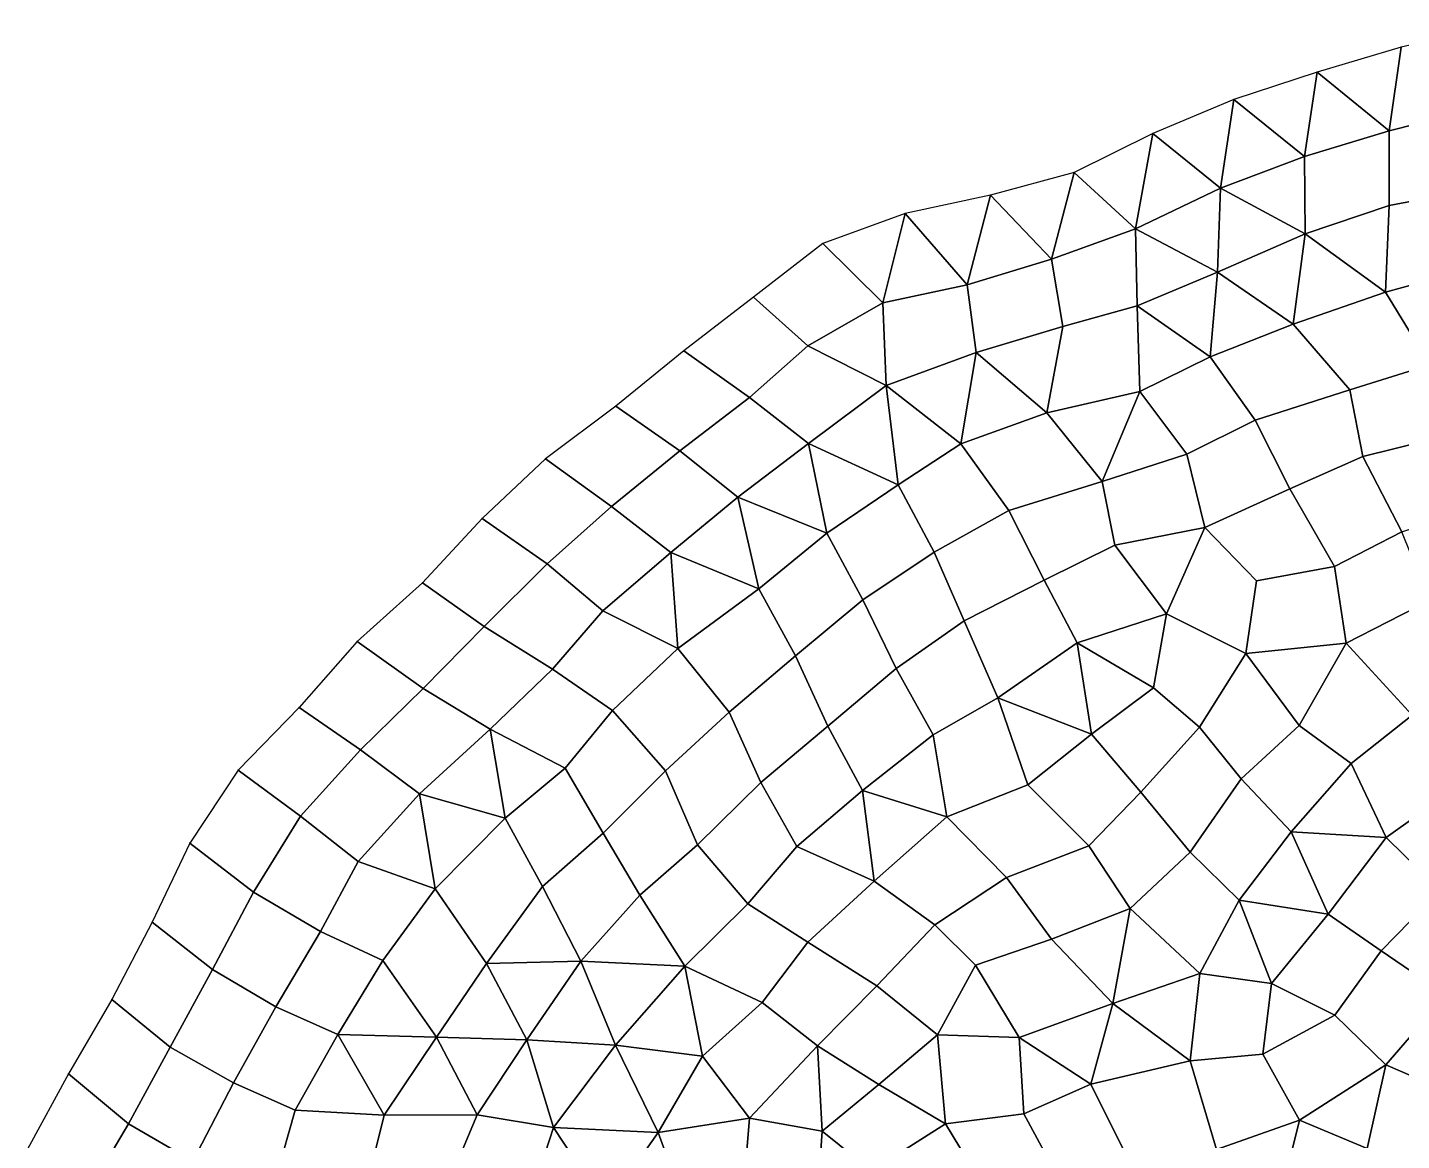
# Model space of a CAD drawing. Extents: x 727294 to 731543, y 8575035 to 8579824.
# Drawn here: x 727977.4 to 728290.5, y 8575982.4 to 8576236 of the extents above; entities that cross this region are included whole.
import ezdxf

# ---------------------------------------------------------------- set-up
doc = ezdxf.new("R2010")
doc.units = 0
for name, color, linetype in [('MESH_BOUND', 25, 'CONTINUOUS'), ('MESH_ELEMS', 250, 'CONTINUOUS'), ('MESH_NODES', 18, 'CONTINUOUS')]:
    doc.layers.add(name, color=color, linetype=linetype)

msp = doc.modelspace()

# ---------------------------------------------------------------- linework, layer by layer
at = {"layer": 'MESH_BOUND', "color": 25}
for points in [[(728309.89, 8576236.05, 38.17), (728290.4, 8576231.57, 38.17)], [(728290.4, 8576231.57, 38.17), (728271.24, 8576225.9, 38.17)], [(728271.24, 8576225.9, 38.17), (728252.25, 8576219.6, 38.17)], [(728252.25, 8576219.6, 38.17), (728233.84, 8576211.87, 38.17)], [(728233.84, 8576211.87, 38.17), (728215.93, 8576202.98, 38.17)], [(728215.93, 8576202.98, 38.17), (728196.87, 8576197.8, 38.17)], [(728196.87, 8576197.8, 38.17), (728177.39, 8576193.69, 38.17)], [(728177.39, 8576193.69, 38.17), (728158.66, 8576186.78, 38.17)], [(728158.66, 8576186.78, 38.17), (728142.81, 8576174.57, 38.17)], [(728142.81, 8576174.57, 38.17), (728126.97, 8576162.37, 38.17)], [(728126.97, 8576162.37, 38.17), (728111.44, 8576149.77, 38.17)], [(728111.44, 8576149.77, 38.17), (728095.46, 8576137.76, 38.17)], [(728095.46, 8576137.76, 38.17), (728081.02, 8576124.11, 38.17)], [(728081.02, 8576124.11, 38.17), (728067.41, 8576109.46, 38.17)], [(728067.41, 8576109.46, 38.17), (728052.53, 8576096.12, 38.17)], [(728052.53, 8576096.12, 38.17), (728039.36, 8576081.09, 38.17)], [(728039.36, 8576081.09, 38.17), (728025.39, 8576066.79, 38.17)], [(728025.39, 8576066.79, 38.17), (728014.38, 8576050.14, 38.17)], [(728014.38, 8576050.14, 38.17), (728005.81, 8576032.15, 38.17)], [(728005.81, 8576032.15, 38.17), (727996.65, 8576014.55, 38.17)], [(727996.65, 8576014.55, 38.17), (727986.73, 8575997.61, 38.17)], [(727986.73, 8575997.61, 38.17), (727977.42, 8575980.4, 38.17)]]:
    msp.add_polyline3d(points, dxfattribs=at)
at = {"layer": 'MESH_ELEMS', "color": 179}
for points in [[(728307.21, 8576217.45, 38.17), (728309.89, 8576236.05, 38.17), (728290.4, 8576231.57, 38.17), (728287.71, 8576212.52, 38.17)], [(728271.24, 8576225.9, 38.17), (728287.71, 8576212.52, 38.17), (728290.4, 8576231.57, 38.17), (728271.24, 8576225.9, 38.17)], [(728268.42, 8576206.63, 38.17), (728271.24, 8576225.9, 38.17), (728252.25, 8576219.6, 38.17), (728268.42, 8576206.63, 38.17)], [(728271.24, 8576225.9, 38.17), (728268.42, 8576206.63, 38.17), (728287.71, 8576212.52, 38.17), (728271.24, 8576225.9, 38.17)], [(728249.24, 8576199.4, 38.17), (728252.25, 8576219.6, 38.17), (728233.84, 8576211.87, 38.17), (728249.24, 8576199.4, 38.17)], [(728268.42, 8576206.63, 38.17), (728252.25, 8576219.6, 38.17), (728249.24, 8576199.4, 38.17), (728268.42, 8576206.63, 38.17)], [(728304.91, 8576198.74, 38.17), (728307.21, 8576217.45, 38.17), (728287.71, 8576212.52, 38.17), (728287.66, 8576195.49, 38.17)], [(728229.88, 8576190.17, 38.17), (728233.84, 8576211.87, 38.17), (728215.93, 8576202.98, 38.17), (728229.88, 8576190.17, 38.17)], [(728233.84, 8576211.87, 38.17), (728229.88, 8576190.17, 38.17), (728249.24, 8576199.4, 38.17), (728233.84, 8576211.87, 38.17)], [(728287.66, 8576195.49, 38.17), (728287.71, 8576212.52, 38.17), (728268.42, 8576206.63, 38.17), (728268.55, 8576189.02, 38.17)], [(728268.42, 8576206.63, 38.17), (728249.24, 8576199.4, 38.17), (728268.55, 8576189.02, 38.17), (728268.42, 8576206.63, 38.17)], [(728215.93, 8576202.98, 38.17), (728196.87, 8576197.8, 38.17), (728210.72, 8576183.27, 38.17), (728215.93, 8576202.98, 38.17)], [(728229.88, 8576190.17, 38.17), (728215.93, 8576202.98, 38.17), (728210.72, 8576183.27, 38.17), (728229.88, 8576190.17, 38.17)], [(728248.57, 8576180.26, 38.17), (728249.24, 8576199.4, 38.17), (728229.88, 8576190.17, 38.17), (728248.57, 8576180.26, 38.17)], [(728268.55, 8576189.02, 38.17), (728249.24, 8576199.4, 38.17), (728248.57, 8576180.26, 38.17), (728268.55, 8576189.02, 38.17)], [(728191.49, 8576177.37, 38.17), (728196.87, 8576197.8, 38.17), (728177.39, 8576193.69, 38.17), (728191.49, 8576177.37, 38.17)], [(728196.87, 8576197.8, 38.17), (728191.49, 8576177.37, 38.17), (728210.72, 8576183.27, 38.17), (728196.87, 8576197.8, 38.17)], [(728306.23, 8576181.06, 38.17), (728304.91, 8576198.74, 38.17), (728287.66, 8576195.49, 38.17), (728286.86, 8576175.72, 38.17)], [(728158.66, 8576186.78, 38.17), (728172.32, 8576173.27, 38.17), (728177.39, 8576193.69, 38.17), (728158.66, 8576186.78, 38.17)], [(728177.39, 8576193.69, 38.17), (728172.32, 8576173.27, 38.17), (728191.49, 8576177.37, 38.17), (728177.39, 8576193.69, 38.17)], [(728268.55, 8576189.02, 38.17), (728286.86, 8576175.72, 38.17), (728287.66, 8576195.49, 38.17), (728268.55, 8576189.02, 38.17)], [(728230.28, 8576172.58, 38.17), (728229.88, 8576190.17, 38.17), (728210.72, 8576183.27, 38.17), (728213.3, 8576167.93, 38.17)], [(728248.57, 8576180.26, 38.17), (728229.88, 8576190.17, 38.17), (728230.28, 8576172.58, 38.17), (728248.57, 8576180.26, 38.17)], [(728155.22, 8576163.51, 38.17), (728172.32, 8576173.27, 38.17), (728158.66, 8576186.78, 38.17), (728142.81, 8576174.57, 38.17)], [(728248.57, 8576180.26, 38.17), (728265.78, 8576168.4, 38.17), (728268.55, 8576189.02, 38.17), (728248.57, 8576180.26, 38.17)], [(728265.78, 8576168.4, 38.17), (728286.86, 8576175.72, 38.17), (728268.55, 8576189.02, 38.17), (728265.78, 8576168.4, 38.17)], [(728213.3, 8576167.93, 38.17), (728210.72, 8576183.27, 38.17), (728191.49, 8576177.37, 38.17), (728193.58, 8576161.98, 38.17)], [(728306.23, 8576181.06, 38.17), (728286.86, 8576175.72, 38.17), (728296.93, 8576159.2, 38.17), (728313.52, 8576165.41, 38.17)], [(728172.32, 8576173.27, 38.17), (728173.04, 8576154.42, 38.17), (728193.58, 8576161.98, 38.17), (728191.49, 8576177.37, 38.17)], [(728230.28, 8576172.58, 38.17), (728246.86, 8576160.98, 38.17), (728248.57, 8576180.26, 38.17), (728230.28, 8576172.58, 38.17)], [(728248.57, 8576180.26, 38.17), (728246.86, 8576160.98, 38.17), (728265.78, 8576168.4, 38.17), (728248.57, 8576180.26, 38.17)], [(728141.93, 8576151.71, 38.17), (728155.22, 8576163.51, 38.17), (728142.81, 8576174.57, 38.17), (728126.97, 8576162.37, 38.17)], [(728286.86, 8576175.72, 38.17), (728265.78, 8576168.4, 38.17), (728278.75, 8576153.48, 38.17), (728296.93, 8576159.2, 38.17)], [(728155.22, 8576163.51, 38.17), (728173.04, 8576154.42, 38.17), (728172.32, 8576173.27, 38.17), (728155.22, 8576163.51, 38.17)], [(728230.85, 8576153.12, 38.17), (728230.28, 8576172.58, 38.17), (728213.3, 8576167.93, 38.17), (728209.67, 8576148.24, 38.17)], [(728230.28, 8576172.58, 38.17), (728230.85, 8576153.12, 38.17), (728246.86, 8576160.98, 38.17), (728230.28, 8576172.58, 38.17)], [(728193.58, 8576161.98, 38.17), (728209.67, 8576148.24, 38.17), (728213.3, 8576167.93, 38.17), (728193.58, 8576161.98, 38.17)], [(728265.78, 8576168.4, 38.17), (728246.86, 8576160.98, 38.17), (728257.13, 8576146.52, 38.17), (728278.75, 8576153.48, 38.17)], [(728126.97, 8576162.37, 38.17), (728111.44, 8576149.77, 38.17), (728126.02, 8576139.55, 38.17), (728141.93, 8576151.71, 38.17)], [(728155.22, 8576163.51, 38.17), (728141.93, 8576151.71, 38.17), (728155.36, 8576141.27, 38.17), (728173.04, 8576154.42, 38.17)], [(728193.58, 8576161.98, 38.17), (728173.04, 8576154.42, 38.17), (728190.07, 8576141.16, 38.17), (728193.58, 8576161.98, 38.17)], [(728190.07, 8576141.16, 38.17), (728209.67, 8576148.24, 38.17), (728193.58, 8576161.98, 38.17), (728190.07, 8576141.16, 38.17)], [(728241.56, 8576138.81, 38.17), (728257.13, 8576146.52, 38.17), (728246.86, 8576160.98, 38.17), (728230.85, 8576153.12, 38.17)], [(728296.93, 8576159.2, 38.17), (728278.75, 8576153.48, 38.17), (728281.66, 8576138.28, 38.17), (728302.84, 8576143.51, 38.17)], [(728175.8, 8576131.78, 38.17), (728173.04, 8576154.42, 38.17), (728155.36, 8576141.27, 38.17), (728175.8, 8576131.78, 38.17)], [(728190.07, 8576141.16, 38.17), (728173.04, 8576154.42, 38.17), (728175.8, 8576131.78, 38.17), (728190.07, 8576141.16, 38.17)], [(728209.67, 8576148.24, 38.17), (728222.32, 8576132.54, 38.17), (728230.85, 8576153.12, 38.17), (728209.67, 8576148.24, 38.17)], [(728230.85, 8576153.12, 38.17), (728222.32, 8576132.54, 38.17), (728241.56, 8576138.81, 38.17), (728230.85, 8576153.12, 38.17)], [(728281.66, 8576138.28, 38.17), (728278.75, 8576153.48, 38.17), (728257.13, 8576146.52, 38.17), (728265.06, 8576130.94, 38.17)], [(728111.44, 8576149.77, 38.17), (728095.46, 8576137.76, 38.17), (728110.51, 8576126.9, 38.17), (728126.02, 8576139.55, 38.17)], [(728139.24, 8576129, 38.17), (728155.36, 8576141.27, 38.17), (728141.93, 8576151.71, 38.17), (728126.02, 8576139.55, 38.17)], [(728209.67, 8576148.24, 38.17), (728190.07, 8576141.16, 38.17), (728201.01, 8576125.99, 38.17), (728222.32, 8576132.54, 38.17)], [(728265.06, 8576130.94, 38.17), (728257.13, 8576146.52, 38.17), (728241.56, 8576138.81, 38.17), (728245.69, 8576122.06, 38.17)], [(728302.84, 8576143.51, 38.17), (728281.66, 8576138.28, 38.17), (728290.58, 8576121.12, 38.17), (728311.08, 8576128.13, 38.17)], [(728139.24, 8576129, 38.17), (728159.56, 8576120.77, 38.17), (728155.36, 8576141.27, 38.17), (728139.24, 8576129, 38.17)], [(728159.56, 8576120.77, 38.17), (728175.8, 8576131.78, 38.17), (728155.36, 8576141.27, 38.17), (728159.56, 8576120.77, 38.17)], [(728190.07, 8576141.16, 38.17), (728175.8, 8576131.78, 38.17), (728184.03, 8576116.44, 38.17), (728201.01, 8576125.99, 38.17)], [(728095.46, 8576137.76, 38.17), (728081.02, 8576124.11, 38.17), (728095.82, 8576113.78, 38.17), (728110.51, 8576126.9, 38.17)], [(728126.02, 8576139.55, 38.17), (728110.51, 8576126.9, 38.17), (728124.01, 8576116.39, 38.17), (728139.24, 8576129, 38.17)], [(728245.69, 8576122.06, 38.17), (728241.56, 8576138.81, 38.17), (728222.32, 8576132.54, 38.17), (728225.16, 8576118.08, 38.17)], [(728275.2, 8576113.22, 38.17), (728290.58, 8576121.12, 38.17), (728281.66, 8576138.28, 38.17), (728265.06, 8576130.94, 38.17)], [(728159.56, 8576120.77, 38.17), (728167.74, 8576105.58, 38.17), (728184.03, 8576116.44, 38.17), (728175.8, 8576131.78, 38.17)], [(728225.16, 8576118.08, 38.17), (728222.32, 8576132.54, 38.17), (728201.01, 8576125.99, 38.17), (728209.05, 8576110.12, 38.17)], [(728265.06, 8576130.94, 38.17), (728245.69, 8576122.06, 38.17), (728257.45, 8576109.94, 38.17), (728275.2, 8576113.22, 38.17)], [(728124.01, 8576116.39, 38.17), (728144.02, 8576108.14, 38.17), (728139.24, 8576129, 38.17), (728124.01, 8576116.39, 38.17)], [(728144.02, 8576108.14, 38.17), (728159.56, 8576120.77, 38.17), (728139.24, 8576129, 38.17), (728144.02, 8576108.14, 38.17)], [(728081.46, 8576099.56, 38.17), (728095.82, 8576113.78, 38.17), (728081.02, 8576124.11, 38.17), (728067.41, 8576109.46, 38.17)], [(728108.5, 8576103.1, 38.17), (728124.01, 8576116.39, 38.17), (728110.51, 8576126.9, 38.17), (728095.82, 8576113.78, 38.17)], [(728209.05, 8576110.12, 38.17), (728201.01, 8576125.99, 38.17), (728184.03, 8576116.44, 38.17), (728190.87, 8576100.79, 38.17)], [(728245.69, 8576122.06, 38.17), (728225.16, 8576118.08, 38.17), (728236.94, 8576102.39, 38.17), (728245.69, 8576122.06, 38.17)], [(728257.45, 8576109.94, 38.17), (728245.69, 8576122.06, 38.17), (728236.94, 8576102.39, 38.17), (728254.98, 8576093.38, 38.17)], [(728296.86, 8576105.46, 38.17), (728290.58, 8576121.12, 38.17), (728275.2, 8576113.22, 38.17), (728277.86, 8576095.71, 38.17)], [(728167.74, 8576105.58, 38.17), (728159.56, 8576120.77, 38.17), (728144.02, 8576108.14, 38.17), (728152.42, 8576092.86, 38.17)], [(728216.57, 8576095.79, 38.17), (728236.94, 8576102.39, 38.17), (728225.16, 8576118.08, 38.17), (728209.05, 8576110.12, 38.17)], [(728108.5, 8576103.1, 38.17), (728125.6, 8576094.5, 38.17), (728124.01, 8576116.39, 38.17), (728108.5, 8576103.1, 38.17)], [(728125.6, 8576094.5, 38.17), (728144.02, 8576108.14, 38.17), (728124.01, 8576116.39, 38.17), (728125.6, 8576094.5, 38.17)], [(728167.74, 8576105.58, 38.17), (728175.31, 8576089.96, 38.17), (728190.87, 8576100.79, 38.17), (728184.03, 8576116.44, 38.17)], [(728095.82, 8576113.78, 38.17), (728081.46, 8576099.56, 38.17), (728097.02, 8576089.78, 38.17), (728108.5, 8576103.1, 38.17)], [(728254.98, 8576093.38, 38.17), (728277.86, 8576095.71, 38.17), (728275.2, 8576113.22, 38.17), (728257.45, 8576109.94, 38.17)], [(728067.59, 8576085.41, 38.17), (728081.46, 8576099.56, 38.17), (728067.41, 8576109.46, 38.17), (728052.53, 8576096.12, 38.17)], [(728198.49, 8576083.29, 38.17), (728216.57, 8576095.79, 38.17), (728209.05, 8576110.12, 38.17), (728190.87, 8576100.79, 38.17)], [(728125.6, 8576094.5, 38.17), (728137.32, 8576079.97, 38.17), (728152.42, 8576092.86, 38.17), (728144.02, 8576108.14, 38.17)], [(728152.42, 8576092.86, 38.17), (728159.81, 8576076.79, 38.17), (728175.31, 8576089.96, 38.17), (728167.74, 8576105.58, 38.17)], [(728292.94, 8576079.3, 38.17), (728312.05, 8576093.06, 38.17), (728296.86, 8576105.46, 38.17), (728277.86, 8576095.71, 38.17)], [(728108.5, 8576103.1, 38.17), (728097.02, 8576089.78, 38.17), (728110.69, 8576080.41, 38.17), (728125.6, 8576094.5, 38.17)], [(728233.99, 8576085.56, 38.17), (728236.94, 8576102.39, 38.17), (728216.57, 8576095.79, 38.17), (728233.99, 8576085.56, 38.17)], [(728254.98, 8576093.38, 38.17), (728236.94, 8576102.39, 38.17), (728233.99, 8576085.56, 38.17), (728244.46, 8576076.57, 38.17)], [(728081.46, 8576099.56, 38.17), (728067.59, 8576085.41, 38.17), (728082.83, 8576076.11, 38.17), (728097.02, 8576089.78, 38.17)], [(728198.49, 8576083.29, 38.17), (728190.87, 8576100.79, 38.17), (728175.31, 8576089.96, 38.17), (728183.8, 8576074.87, 38.17)], [(728053.3, 8576071.43, 38.17), (728067.59, 8576085.41, 38.17), (728052.53, 8576096.12, 38.17), (728039.36, 8576081.09, 38.17)], [(728137.32, 8576079.97, 38.17), (728125.6, 8576094.5, 38.17), (728110.69, 8576080.41, 38.17), (728122.76, 8576066.63, 38.17)], [(728159.81, 8576076.79, 38.17), (728152.42, 8576092.86, 38.17), (728137.32, 8576079.97, 38.17), (728144.53, 8576063.96, 38.17)], [(728216.57, 8576095.79, 38.17), (728198.49, 8576083.29, 38.17), (728219.84, 8576075.03, 38.17), (728216.57, 8576095.79, 38.17)], [(728216.57, 8576095.79, 38.17), (728219.84, 8576075.03, 38.17), (728233.99, 8576085.56, 38.17), (728216.57, 8576095.79, 38.17)], [(728267.2, 8576076.95, 38.17), (728254.98, 8576093.38, 38.17), (728244.46, 8576076.57, 38.17), (728253.99, 8576064.81, 38.17)], [(728277.86, 8576095.71, 38.17), (728254.98, 8576093.38, 38.17), (728267.2, 8576076.95, 38.17), (728277.86, 8576095.71, 38.17)], [(728279.05, 8576068.3, 38.17), (728292.94, 8576079.3, 38.17), (728277.86, 8576095.71, 38.17), (728267.2, 8576076.95, 38.17)], [(728097.02, 8576089.78, 38.17), (728082.83, 8576076.11, 38.17), (728099.93, 8576067.28, 38.17), (728110.69, 8576080.41, 38.17)], [(728183.8, 8576074.87, 38.17), (728175.31, 8576089.96, 38.17), (728159.81, 8576076.79, 38.17), (728167.67, 8576062.12, 38.17)], [(728066.73, 8576061.37, 38.17), (728082.83, 8576076.11, 38.17), (728067.59, 8576085.41, 38.17), (728053.3, 8576071.43, 38.17)], [(728219.84, 8576075.03, 38.17), (728231.1, 8576061.74, 38.17), (728244.46, 8576076.57, 38.17), (728233.99, 8576085.56, 38.17)], [(728039.61, 8576056.3, 38.17), (728053.3, 8576071.43, 38.17), (728039.36, 8576081.09, 38.17), (728025.39, 8576066.79, 38.17)], [(728099.93, 8576067.28, 38.17), (728108.62, 8576052.44, 38.17), (728122.76, 8576066.63, 38.17), (728110.69, 8576080.41, 38.17)], [(728205.33, 8576063.41, 38.17), (728198.49, 8576083.29, 38.17), (728183.8, 8576074.87, 38.17), (728186.89, 8576056.18, 38.17)], [(728198.49, 8576083.29, 38.17), (728205.33, 8576063.41, 38.17), (728219.84, 8576075.03, 38.17), (728198.49, 8576083.29, 38.17)], [(728122.76, 8576066.63, 38.17), (728130.08, 8576049.74, 38.17), (728144.53, 8576063.96, 38.17), (728137.32, 8576079.97, 38.17)], [(728301.3, 8576061.6, 38.17), (728292.94, 8576079.3, 38.17), (728279.05, 8576068.3, 38.17), (728286.99, 8576051.47, 38.17)], [(728066.73, 8576061.37, 38.17), (728086.24, 8576055.88, 38.17), (728082.83, 8576076.11, 38.17), (728066.73, 8576061.37, 38.17)], [(728082.83, 8576076.11, 38.17), (728086.24, 8576055.88, 38.17), (728099.93, 8576067.28, 38.17), (728082.83, 8576076.11, 38.17)], [(728167.67, 8576062.12, 38.17), (728159.81, 8576076.79, 38.17), (728144.53, 8576063.96, 38.17), (728152.74, 8576049.43, 38.17)], [(728186.89, 8576056.18, 38.17), (728183.8, 8576074.87, 38.17), (728167.67, 8576062.12, 38.17), (728186.89, 8576056.18, 38.17)], [(728231.1, 8576061.74, 38.17), (728219.84, 8576075.03, 38.17), (728205.33, 8576063.41, 38.17), (728219.25, 8576049.52, 38.17)], [(728253.99, 8576064.81, 38.17), (728244.46, 8576076.57, 38.17), (728231.1, 8576061.74, 38.17), (728242.31, 8576048.12, 38.17)], [(728253.99, 8576064.81, 38.17), (728265.33, 8576052.77, 38.17), (728279.05, 8576068.3, 38.17), (728267.2, 8576076.95, 38.17)], [(728052.75, 8576046, 38.17), (728066.73, 8576061.37, 38.17), (728053.3, 8576071.43, 38.17), (728039.61, 8576056.3, 38.17)], [(728279.05, 8576068.3, 38.17), (728265.33, 8576052.77, 38.17), (728286.99, 8576051.47, 38.17), (728279.05, 8576068.3, 38.17)], [(728014.38, 8576050.14, 38.17), (728028.94, 8576039.01, 38.17), (728039.61, 8576056.3, 38.17), (728025.39, 8576066.79, 38.17)], [(728086.24, 8576055.88, 38.17), (728094.76, 8576040.25, 38.17), (728108.62, 8576052.44, 38.17), (728099.93, 8576067.28, 38.17)], [(728130.08, 8576049.74, 38.17), (728122.76, 8576066.63, 38.17), (728108.62, 8576052.44, 38.17), (728116.91, 8576038.29, 38.17)], [(728242.31, 8576048.12, 38.17), (728253.52, 8576037.18, 38.17), (728265.33, 8576052.77, 38.17), (728253.99, 8576064.81, 38.17)], [(728152.74, 8576049.43, 38.17), (728144.53, 8576063.96, 38.17), (728130.08, 8576049.74, 38.17), (728141.55, 8576036.36, 38.17)], [(728152.74, 8576049.43, 38.17), (728170.35, 8576041.47, 38.17), (728167.67, 8576062.12, 38.17), (728152.74, 8576049.43, 38.17)], [(728167.67, 8576062.12, 38.17), (728170.35, 8576041.47, 38.17), (728186.89, 8576056.18, 38.17), (728167.67, 8576062.12, 38.17)], [(728200.51, 8576042.3, 38.17), (728219.25, 8576049.52, 38.17), (728205.33, 8576063.41, 38.17), (728186.89, 8576056.18, 38.17)], [(728219.25, 8576049.52, 38.17), (728228.69, 8576035.3, 38.17), (728242.31, 8576048.12, 38.17), (728231.1, 8576061.74, 38.17)], [(728299.26, 8576039.37, 38.17), (728314.46, 8576052.04, 38.17), (728301.3, 8576061.6, 38.17), (728286.99, 8576051.47, 38.17)], [(728070.33, 8576039.77, 38.17), (728066.73, 8576061.37, 38.17), (728052.75, 8576046, 38.17), (728070.33, 8576039.77, 38.17)], [(728066.73, 8576061.37, 38.17), (728070.33, 8576039.77, 38.17), (728086.24, 8576055.88, 38.17), (728066.73, 8576061.37, 38.17)], [(728052.75, 8576046, 38.17), (728039.61, 8576056.3, 38.17), (728028.94, 8576039.01, 38.17), (728044.17, 8576030.04, 38.17)], [(728070.33, 8576039.77, 38.17), (728082.03, 8576022.76, 38.17), (728094.76, 8576040.25, 38.17), (728086.24, 8576055.88, 38.17)], [(728184.14, 8576031.56, 38.17), (728200.51, 8576042.3, 38.17), (728186.89, 8576056.18, 38.17), (728170.35, 8576041.47, 38.17)], [(728094.76, 8576040.25, 38.17), (728103.52, 8576023.29, 38.17), (728116.91, 8576038.29, 38.17), (728108.62, 8576052.44, 38.17)], [(728273.78, 8576033.97, 38.17), (728265.33, 8576052.77, 38.17), (728253.52, 8576037.18, 38.17), (728273.78, 8576033.97, 38.17)], [(728286.99, 8576051.47, 38.17), (728265.33, 8576052.77, 38.17), (728273.78, 8576033.97, 38.17), (728286.99, 8576051.47, 38.17)], [(728028.94, 8576039.01, 38.17), (728014.38, 8576050.14, 38.17), (728005.81, 8576032.15, 38.17), (728019.61, 8576021.37, 38.17)], [(728141.55, 8576036.36, 38.17), (728130.08, 8576049.74, 38.17), (728116.91, 8576038.29, 38.17), (728127.16, 8576022.09, 38.17)], [(728152.74, 8576049.43, 38.17), (728141.55, 8576036.36, 38.17), (728155.25, 8576027.58, 38.17), (728170.35, 8576041.47, 38.17)], [(728219.25, 8576049.52, 38.17), (728200.51, 8576042.3, 38.17), (728210.71, 8576028.25, 38.17), (728228.69, 8576035.3, 38.17)], [(728285.87, 8576025.61, 38.17), (728299.26, 8576039.37, 38.17), (728286.99, 8576051.47, 38.17), (728273.78, 8576033.97, 38.17)], [(728058.41, 8576023.4, 38.17), (728070.33, 8576039.77, 38.17), (728052.75, 8576046, 38.17), (728044.17, 8576030.04, 38.17)], [(728253.52, 8576037.18, 38.17), (728242.31, 8576048.12, 38.17), (728228.69, 8576035.3, 38.17), (728244.52, 8576020.47, 38.17)], [(728058.41, 8576023.4, 38.17), (728070.63, 8576005.94, 38.17), (728082.03, 8576022.76, 38.17), (728070.33, 8576039.77, 38.17)], [(728103.52, 8576023.29, 38.17), (728094.76, 8576040.25, 38.17), (728082.03, 8576022.76, 38.17), (728103.52, 8576023.29, 38.17)], [(728170.92, 8576017.65, 38.17), (728184.14, 8576031.56, 38.17), (728170.35, 8576041.47, 38.17), (728155.25, 8576027.58, 38.17)], [(728193.44, 8576022.37, 38.17), (728210.71, 8576028.25, 38.17), (728200.51, 8576042.3, 38.17), (728184.14, 8576031.56, 38.17)], [(728019.61, 8576021.37, 38.17), (728033.98, 8576012.89, 38.17), (728044.17, 8576030.04, 38.17), (728028.94, 8576039.01, 38.17)], [(728103.52, 8576023.29, 38.17), (728127.16, 8576022.09, 38.17), (728116.91, 8576038.29, 38.17), (728103.52, 8576023.29, 38.17)], [(728141.55, 8576036.36, 38.17), (728127.16, 8576022.09, 38.17), (728144.83, 8576013.84, 38.17), (728155.25, 8576027.58, 38.17)], [(728260.84, 8576018.17, 38.17), (728253.52, 8576037.18, 38.17), (728244.52, 8576020.47, 38.17), (728260.84, 8576018.17, 38.17)], [(728253.52, 8576037.18, 38.17), (728260.84, 8576018.17, 38.17), (728273.78, 8576033.97, 38.17), (728253.52, 8576037.18, 38.17)], [(728300.65, 8576015.52, 38.17), (728311.67, 8576029.34, 38.17), (728299.26, 8576039.37, 38.17), (728285.87, 8576025.61, 38.17)], [(728228.69, 8576035.3, 38.17), (728210.71, 8576028.25, 38.17), (728224.73, 8576013.59, 38.17), (728228.69, 8576035.3, 38.17)], [(728228.69, 8576035.3, 38.17), (728224.73, 8576013.59, 38.17), (728244.52, 8576020.47, 38.17), (728228.69, 8576035.3, 38.17)], [(728275.26, 8576010.98, 38.17), (728285.87, 8576025.61, 38.17), (728273.78, 8576033.97, 38.17), (728260.84, 8576018.17, 38.17)], [(728019.61, 8576021.37, 38.17), (728005.81, 8576032.15, 38.17), (727996.65, 8576014.55, 38.17), (728009.91, 8576003.69, 38.17)], [(728193.44, 8576022.37, 38.17), (728184.14, 8576031.56, 38.17), (728170.92, 8576017.65, 38.17), (728184.8, 8576006.45, 38.17)], [(728044.17, 8576030.04, 38.17), (728033.98, 8576012.89, 38.17), (728048.1, 8576006.54, 38.17), (728058.41, 8576023.4, 38.17)], [(728157.43, 8576003.95, 38.17), (728170.92, 8576017.65, 38.17), (728155.25, 8576027.58, 38.17), (728144.83, 8576013.84, 38.17)], [(728210.71, 8576028.25, 38.17), (728193.44, 8576022.37, 38.17), (728203.36, 8576005.89, 38.17), (728224.73, 8576013.59, 38.17)], [(728300.65, 8576015.52, 38.17), (728285.87, 8576025.61, 38.17), (728275.26, 8576010.98, 38.17), (728286.94, 8575999.64, 38.17)], [(728033.98, 8576012.89, 38.17), (728019.61, 8576021.37, 38.17), (728009.91, 8576003.69, 38.17), (728024.36, 8575995.5, 38.17)], [(728048.1, 8576006.54, 38.17), (728070.63, 8576005.94, 38.17), (728058.41, 8576023.4, 38.17), (728048.1, 8576006.54, 38.17)], [(728070.63, 8576005.94, 38.17), (728091.21, 8576005.34, 38.17), (728082.03, 8576022.76, 38.17), (728070.63, 8576005.94, 38.17)], [(728082.03, 8576022.76, 38.17), (728091.21, 8576005.34, 38.17), (728103.52, 8576023.29, 38.17), (728082.03, 8576022.76, 38.17)], [(728111.38, 8576004.14, 38.17), (728103.52, 8576023.29, 38.17), (728091.21, 8576005.34, 38.17), (728111.38, 8576004.14, 38.17)], [(728103.52, 8576023.29, 38.17), (728111.38, 8576004.14, 38.17), (728127.16, 8576022.09, 38.17), (728103.52, 8576023.29, 38.17)], [(728111.38, 8576004.14, 38.17), (728131.23, 8576001.63, 38.17), (728127.16, 8576022.09, 38.17), (728111.38, 8576004.14, 38.17)], [(728127.16, 8576022.09, 38.17), (728131.23, 8576001.63, 38.17), (728144.83, 8576013.84, 38.17), (728127.16, 8576022.09, 38.17)], [(728193.44, 8576022.37, 38.17), (728184.8, 8576006.45, 38.17), (728203.36, 8576005.89, 38.17), (728193.44, 8576022.37, 38.17)], [(728171.41, 8575995.15, 38.17), (728184.8, 8576006.45, 38.17), (728170.92, 8576017.65, 38.17), (728157.43, 8576003.95, 38.17)], [(728224.73, 8576013.59, 38.17), (728242.3, 8576000.52, 38.17), (728244.52, 8576020.47, 38.17), (728224.73, 8576013.59, 38.17)], [(728244.52, 8576020.47, 38.17), (728242.3, 8576000.52, 38.17), (728258.91, 8576002.03, 38.17), (728260.84, 8576018.17, 38.17)], [(728258.91, 8576002.03, 38.17), (728275.26, 8576010.98, 38.17), (728260.84, 8576018.17, 38.17), (728258.91, 8576002.03, 38.17)], [(728009.91, 8576003.69, 38.17), (727996.65, 8576014.55, 38.17), (727986.73, 8575997.61, 38.17), (728000.44, 8575986.18, 38.17)], [(728300.65, 8576015.52, 38.17), (728286.94, 8575999.64, 38.17), (728302.05, 8575993.11, 38.17), (728313.23, 8576006.54, 38.17)], [(728038.42, 8575989.32, 38.17), (728048.1, 8576006.54, 38.17), (728033.98, 8576012.89, 38.17), (728024.36, 8575995.5, 38.17)], [(728141.95, 8575987.51, 38.17), (728157.43, 8576003.95, 38.17), (728144.83, 8576013.84, 38.17), (728131.23, 8576001.63, 38.17)], [(728219.67, 8575995.23, 38.17), (728224.73, 8576013.59, 38.17), (728203.36, 8576005.89, 38.17), (728219.67, 8575995.23, 38.17)], [(728242.3, 8576000.52, 38.17), (728224.73, 8576013.59, 38.17), (728219.67, 8575995.23, 38.17), (728242.3, 8576000.52, 38.17)], [(728267.28, 8575987, 38.17), (728286.94, 8575999.64, 38.17), (728275.26, 8576010.98, 38.17), (728258.91, 8576002.03, 38.17)], [(728058.7, 8575988.15, 38.17), (728048.1, 8576006.54, 38.17), (728038.42, 8575989.32, 38.17), (728058.7, 8575988.15, 38.17)], [(728058.7, 8575988.15, 38.17), (728070.63, 8576005.94, 38.17), (728048.1, 8576006.54, 38.17), (728058.7, 8575988.15, 38.17)], [(728058.7, 8575988.15, 38.17), (728079.91, 8575988.22, 38.17), (728070.63, 8576005.94, 38.17), (728058.7, 8575988.15, 38.17)], [(728070.63, 8576005.94, 38.17), (728079.91, 8575988.22, 38.17), (728091.21, 8576005.34, 38.17), (728070.63, 8576005.94, 38.17)], [(728091.21, 8576005.34, 38.17), (728079.91, 8575988.22, 38.17), (728097.29, 8575985.34, 38.17), (728091.21, 8576005.34, 38.17)], [(728097.29, 8575985.34, 38.17), (728111.38, 8576004.14, 38.17), (728091.21, 8576005.34, 38.17), (728097.29, 8575985.34, 38.17)], [(728184.8, 8576006.45, 38.17), (728171.41, 8575995.15, 38.17), (728186.58, 8575986.21, 38.17), (728184.8, 8576006.45, 38.17)], [(728184.8, 8576006.45, 38.17), (728186.58, 8575986.21, 38.17), (728204.4, 8575988.45, 38.17), (728203.36, 8576005.89, 38.17)], [(728219.67, 8575995.23, 38.17), (728203.36, 8576005.89, 38.17), (728204.4, 8575988.45, 38.17), (728219.67, 8575995.23, 38.17)], [(728024.36, 8575995.5, 38.17), (728009.91, 8576003.69, 38.17), (728000.44, 8575986.18, 38.17), (728015.11, 8575977.7, 38.17)], [(728097.29, 8575985.34, 38.17), (728121.1, 8575984.18, 38.17), (728111.38, 8576004.14, 38.17), (728097.29, 8575985.34, 38.17)], [(728131.23, 8576001.63, 38.17), (728111.38, 8576004.14, 38.17), (728121.1, 8575984.18, 38.17), (728131.23, 8576001.63, 38.17)], [(728157.43, 8576003.95, 38.17), (728141.95, 8575987.51, 38.17), (728158.47, 8575984.54, 38.17), (728157.43, 8576003.95, 38.17)], [(728158.47, 8575984.54, 38.17), (728171.41, 8575995.15, 38.17), (728157.43, 8576003.95, 38.17), (728158.47, 8575984.54, 38.17)], [(728248.36, 8575980.32, 38.17), (728267.28, 8575987, 38.17), (728258.91, 8576002.03, 38.17), (728242.3, 8576000.52, 38.17)], [(728141.95, 8575987.51, 38.17), (728131.23, 8576001.63, 38.17), (728121.1, 8575984.18, 38.17), (728141.95, 8575987.51, 38.17)], [(728227.17, 8575980.23, 38.17), (728248.36, 8575980.32, 38.17), (728242.3, 8576000.52, 38.17), (728219.67, 8575995.23, 38.17)], [(728267.28, 8575987, 38.17), (728282.67, 8575980.59, 38.17), (728286.94, 8575999.64, 38.17), (728267.28, 8575987, 38.17)], [(728282.67, 8575980.59, 38.17), (728296.67, 8575973.98, 38.17), (728302.05, 8575993.11, 38.17), (728286.94, 8575999.64, 38.17)], [(727977.42, 8575980.4, 38.17), (727990.51, 8575969.36, 38.17), (728000.44, 8575986.18, 38.17), (727986.73, 8575997.61, 38.17)], [(728034.27, 8575974.55, 38.17), (728038.42, 8575989.32, 38.17), (728024.36, 8575995.5, 38.17), (728015.11, 8575977.7, 38.17)], [(728169.69, 8575975.45, 38.17), (728186.58, 8575986.21, 38.17), (728171.41, 8575995.15, 38.17), (728158.47, 8575984.54, 38.17)], [(728212.54, 8575973.45, 38.17), (728227.17, 8575980.23, 38.17), (728219.67, 8575995.23, 38.17), (728204.4, 8575988.45, 38.17)], [(728054.14, 8575969.88, 38.17), (728058.7, 8575988.15, 38.17), (728038.42, 8575989.32, 38.17), (728034.27, 8575974.55, 38.17)], [(728073.55, 8575973.22, 38.17), (728079.91, 8575988.22, 38.17), (728058.7, 8575988.15, 38.17), (728054.14, 8575969.88, 38.17)], [(728091.55, 8575967.78, 38.17), (728097.29, 8575985.34, 38.17), (728079.91, 8575988.22, 38.17), (728073.55, 8575973.22, 38.17)], [(728127.53, 8575966.65, 38.17), (728140.49, 8575970.12, 38.17), (728141.95, 8575987.51, 38.17), (728121.1, 8575984.18, 38.17)], [(728157.38, 8575968.07, 38.17), (728158.47, 8575984.54, 38.17), (728141.95, 8575987.51, 38.17), (728140.49, 8575970.12, 38.17)], [(728197.91, 8575967.47, 38.17), (728212.54, 8575973.45, 38.17), (728204.4, 8575988.45, 38.17), (728186.58, 8575986.21, 38.17)], [(728248.36, 8575980.32, 38.17), (728262.89, 8575969.64, 38.17), (728267.28, 8575987, 38.17), (728248.36, 8575980.32, 38.17)], [(728282.67, 8575980.59, 38.17), (728267.28, 8575987, 38.17), (728262.89, 8575969.64, 38.17), (728278.39, 8575961.46, 38.17)], [(727990.51, 8575969.36, 38.17), (728002.24, 8575959.44, 38.17), (728015.11, 8575977.7, 38.17), (728000.44, 8575986.18, 38.17)], [(728109.19, 8575967.31, 38.17), (728097.29, 8575985.34, 38.17), (728091.55, 8575967.78, 38.17), (728109.19, 8575967.31, 38.17)], [(728121.1, 8575984.18, 38.17), (728097.29, 8575985.34, 38.17), (728109.19, 8575967.31, 38.17), (728121.1, 8575984.18, 38.17)], [(728127.53, 8575966.65, 38.17), (728121.1, 8575984.18, 38.17), (728109.19, 8575967.31, 38.17), (728127.53, 8575966.65, 38.17)], [(728158.47, 8575984.54, 38.17), (728157.38, 8575968.07, 38.17), (728169.69, 8575975.45, 38.17), (728158.47, 8575984.54, 38.17)], [(728180.39, 8575965.03, 38.17), (728197.91, 8575967.47, 38.17), (728186.58, 8575986.21, 38.17), (728169.69, 8575975.45, 38.17)]]:
    msp.add_3dface(points, dxfattribs=at)
at = {"layer": 'MESH_NODES', "color": 18}
for p in [(728290.4, 8576231.57, 38.17), (728271.24, 8576225.9, 38.17), (728252.25, 8576219.6, 38.17), (728233.84, 8576211.87, 38.17), (728287.71, 8576212.52, 38.17), (728268.42, 8576206.63, 38.17), (728215.93, 8576202.98, 38.17), (728249.24, 8576199.4, 38.17), (728196.87, 8576197.8, 38.17), (728177.39, 8576193.69, 38.17), (728287.66, 8576195.49, 38.17), (728229.88, 8576190.17, 38.17), (728158.66, 8576186.78, 38.17), (728268.55, 8576189.02, 38.17), (728210.72, 8576183.27, 38.17), (728191.49, 8576177.37, 38.17), (728248.57, 8576180.26, 38.17), (728142.81, 8576174.57, 38.17), (728286.86, 8576175.72, 38.17), (728172.32, 8576173.27, 38.17), (728230.28, 8576172.58, 38.17), (728213.3, 8576167.93, 38.17), (728265.78, 8576168.4, 38.17), (728126.97, 8576162.37, 38.17), (728155.22, 8576163.51, 38.17), (728193.58, 8576161.98, 38.17), (728246.86, 8576160.98, 38.17), (728173.04, 8576154.42, 38.17), (728230.85, 8576153.12, 38.17), (728278.75, 8576153.48, 38.17), (728111.44, 8576149.77, 38.17), (728141.93, 8576151.71, 38.17), (728209.67, 8576148.24, 38.17), (728257.13, 8576146.52, 38.17), (728155.36, 8576141.27, 38.17), (728190.07, 8576141.16, 38.17), (728095.46, 8576137.76, 38.17), (728126.02, 8576139.55, 38.17), (728241.56, 8576138.81, 38.17), (728281.66, 8576138.28, 38.17), (728175.8, 8576131.78, 38.17), (728222.32, 8576132.54, 38.17), (728265.06, 8576130.94, 38.17), (728139.24, 8576129, 38.17), (728081.02, 8576124.11, 38.17), (728110.51, 8576126.9, 38.17), (728201.01, 8576125.99, 38.17), (728245.69, 8576122.06, 38.17), (728159.56, 8576120.77, 38.17), (728225.16, 8576118.08, 38.17), (728124.01, 8576116.39, 38.17), (728184.03, 8576116.44, 38.17), (728095.82, 8576113.78, 38.17), (728275.2, 8576113.22, 38.17), (728067.41, 8576109.46, 38.17), (728209.05, 8576110.12, 38.17), (728257.45, 8576109.94, 38.17), (728144.02, 8576108.14, 38.17), (728167.74, 8576105.58, 38.17), (728108.5, 8576103.1, 38.17), (728236.94, 8576102.39, 38.17), (728081.46, 8576099.56, 38.17), (728190.87, 8576100.79, 38.17), (728052.53, 8576096.12, 38.17), (728125.6, 8576094.5, 38.17), (728152.42, 8576092.86, 38.17), (728216.57, 8576095.79, 38.17), (728254.98, 8576093.38, 38.17), (728277.86, 8576095.71, 38.17), (728097.02, 8576089.78, 38.17), (728175.31, 8576089.96, 38.17), (728067.59, 8576085.41, 38.17), (728233.99, 8576085.56, 38.17), (728039.36, 8576081.09, 38.17), (728110.69, 8576080.41, 38.17), (728198.49, 8576083.29, 38.17), (728137.32, 8576079.97, 38.17), (728082.83, 8576076.11, 38.17), (728159.81, 8576076.79, 38.17), (728183.8, 8576074.87, 38.17), (728219.84, 8576075.03, 38.17), (728244.46, 8576076.57, 38.17), (728267.2, 8576076.95, 38.17), (728053.3, 8576071.43, 38.17), (728279.05, 8576068.3, 38.17), (728025.39, 8576066.79, 38.17), (728099.93, 8576067.28, 38.17), (728122.76, 8576066.63, 38.17), (728253.99, 8576064.81, 38.17), (728144.53, 8576063.96, 38.17), (728167.67, 8576062.12, 38.17), (728205.33, 8576063.41, 38.17), (728231.1, 8576061.74, 38.17), (728066.73, 8576061.37, 38.17), (728039.61, 8576056.3, 38.17), (728086.24, 8576055.88, 38.17), (728186.89, 8576056.18, 38.17), (728108.62, 8576052.44, 38.17), (728265.33, 8576052.77, 38.17), (728014.38, 8576050.14, 38.17), (728130.08, 8576049.74, 38.17), (728152.74, 8576049.43, 38.17), (728219.25, 8576049.52, 38.17), (728286.99, 8576051.47, 38.17), (728052.75, 8576046, 38.17), (728242.31, 8576048.12, 38.17), (728070.33, 8576039.77, 38.17), (728094.76, 8576040.25, 38.17), (728170.35, 8576041.47, 38.17), (728200.51, 8576042.3, 38.17), (728028.94, 8576039.01, 38.17), (728116.91, 8576038.29, 38.17), (728141.55, 8576036.36, 38.17), (728253.52, 8576037.18, 38.17), (728228.69, 8576035.3, 38.17), (728273.78, 8576033.97, 38.17), (728005.81, 8576032.15, 38.17), (728184.14, 8576031.56, 38.17), (728044.17, 8576030.04, 38.17), (728155.25, 8576027.58, 38.17), (728210.71, 8576028.25, 38.17), (728285.87, 8576025.61, 38.17), (728019.61, 8576021.37, 38.17), (728058.41, 8576023.4, 38.17), (728082.03, 8576022.76, 38.17), (728103.52, 8576023.29, 38.17), (728127.16, 8576022.09, 38.17), (728193.44, 8576022.37, 38.17), (728170.92, 8576017.65, 38.17), (728244.52, 8576020.47, 38.17), (728260.84, 8576018.17, 38.17), (727996.65, 8576014.55, 38.17), (728033.98, 8576012.89, 38.17), (728144.83, 8576013.84, 38.17), (728224.73, 8576013.59, 38.17), (728275.26, 8576010.98, 38.17), (728048.1, 8576006.54, 38.17), (728070.63, 8576005.94, 38.17), (728091.21, 8576005.34, 38.17), (728184.8, 8576006.45, 38.17), (728203.36, 8576005.89, 38.17), (728009.91, 8576003.69, 38.17), (728111.38, 8576004.14, 38.17), (728157.43, 8576003.95, 38.17), (728258.91, 8576002.03, 38.17), (728131.23, 8576001.63, 38.17), (728242.3, 8576000.52, 38.17), (728286.94, 8575999.64, 38.17), (727986.73, 8575997.61, 38.17), (728024.36, 8575995.5, 38.17), (728171.41, 8575995.15, 38.17), (728219.67, 8575995.23, 38.17), (728038.42, 8575989.32, 38.17), (728058.7, 8575988.15, 38.17), (728079.91, 8575988.22, 38.17), (728141.95, 8575987.51, 38.17), (728204.4, 8575988.45, 38.17), (728267.28, 8575987, 38.17), (728000.44, 8575986.18, 38.17), (728097.29, 8575985.34, 38.17), (728121.1, 8575984.18, 38.17), (728158.47, 8575984.54, 38.17), (728186.58, 8575986.21, 38.17)]:
    msp.add_point(p, dxfattribs=at)

doc.saveas('drawing.dxf')
